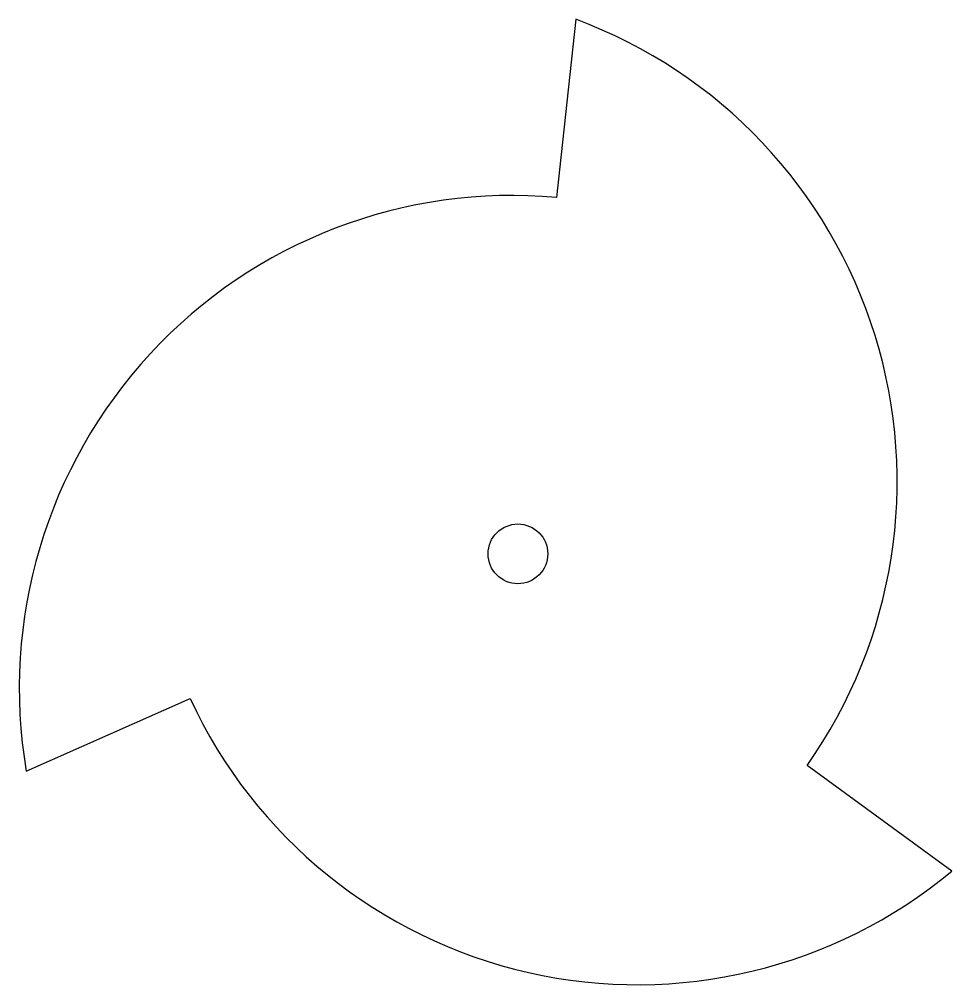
# Model space of a CAD drawing. Header units: millimetres. Extents: x -55.3 to -8.4, y 77.5 to 126.
import ezdxf

# ---------------------------------------------------------------- set-up
doc = ezdxf.new("R2010")
doc.units = ezdxf.units.MM
doc.layers.get('0').update_dxf_attribs({"linetype": 'CONTINUOUS'})

msp = doc.modelspace()

# ---------------------------------------------------------------- linework, layer by layer
msp.add_lwpolyline([(-46.697, 91.848, 0.492303), (-8.437, 83.178), (-15.701, 88.491, 0.492303), (-27.323, 125.96), (-28.292, 117.012, 0.492303), (-54.93, 88.213)], format="xyb", close=True)
msp.add_circle((-30.23, 99.117), 1.5)

doc.saveas('drawing.dxf')
